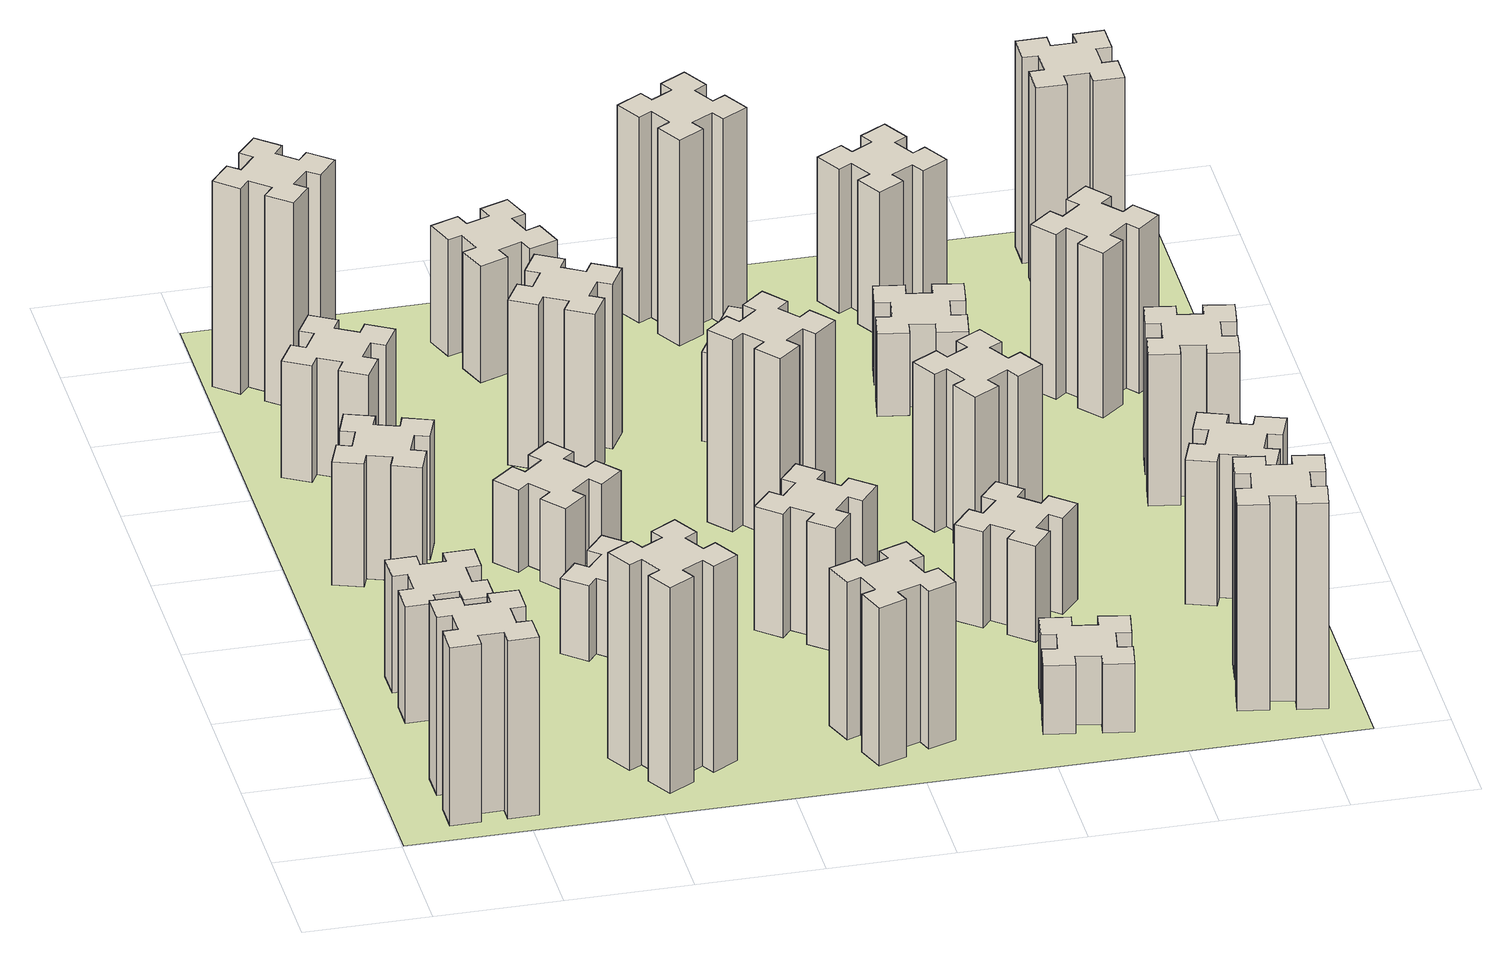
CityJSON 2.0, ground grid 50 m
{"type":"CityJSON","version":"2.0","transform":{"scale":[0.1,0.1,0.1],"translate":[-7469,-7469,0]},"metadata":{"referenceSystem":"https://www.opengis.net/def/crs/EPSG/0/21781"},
"CityObjects":{
"building1":{"type":"Building","attributes":{"class":"1000","function":"1000","usage":"1000","yearOfConstruction":2016,"roofType":"1000","measuredHeight":78,"storeysAboveGround":30,"storeysBelowGround":0},"geometry":[{"type":"Solid","lod":"1","boundaries":[[[[0,1,2,3,4,5,6,7,8,9,10,11,12,13,14,15,16,17,18,19]],[[17,16,20,21]],[[16,15,22,20]],[[15,14,23,22]],[[14,13,24,23]],[[13,12,25,24]],[[12,11,26,25]],[[11,10,27,26]],[[10,9,28,27]],[[9,8,29,28]],[[8,7,30,29]],[[7,6,31,30]],[[6,5,32,31]],[[5,4,33,32]],[[4,3,34,33]],[[3,2,35,34]],[[2,1,36,35]],[[1,0,37,36]],[[0,19,38,37]],[[19,18,39,38]],[[18,17,21,39]],[[24,25,26,27,28,29,30,31,32,33,34,35,36,37,38,39,21,20,22,23]]]]}]},
"building2":{"type":"Building","attributes":{"class":"1000","function":"1000","usage":"1000","yearOfConstruction":2016,"roofType":"1000","measuredHeight":51,"storeysAboveGround":30,"storeysBelowGround":0},"geometry":[{"type":"Solid","lod":"1","boundaries":[[[[40,41,42,43,44,45,46,47,48,49,50,51,52,53,54,55,56,57,58,59]],[[57,56,60,61]],[[56,55,62,60]],[[55,54,63,62]],[[54,53,64,63]],[[53,52,65,64]],[[52,51,66,65]],[[51,50,67,66]],[[50,49,68,67]],[[49,48,69,68]],[[48,47,70,69]],[[47,46,71,70]],[[46,45,72,71]],[[45,44,73,72]],[[44,43,74,73]],[[43,42,75,74]],[[42,41,76,75]],[[41,40,77,76]],[[40,59,78,77]],[[59,58,79,78]],[[58,57,61,79]],[[64,65,66,67,68,69,70,71,72,73,74,75,76,77,78,79,61,60,62,63]]]]}]},
"building3":{"type":"Building","attributes":{"class":"1000","function":"1000","usage":"1000","yearOfConstruction":2016,"roofType":"1000","measuredHeight":54,"storeysAboveGround":30,"storeysBelowGround":0},"geometry":[{"type":"Solid","lod":"1","boundaries":[[[[80,81,82,83,84,85,86,87,88,89,90,91,92,93,94,95,96,97,98,99]],[[97,96,100,101]],[[96,95,102,100]],[[95,94,103,102]],[[94,93,104,103]],[[93,92,105,104]],[[92,91,106,105]],[[91,90,107,106]],[[90,89,108,107]],[[89,88,109,108]],[[88,87,110,109]],[[87,86,111,110]],[[86,85,112,111]],[[85,84,113,112]],[[84,83,114,113]],[[83,82,115,114]],[[82,81,116,115]],[[81,80,117,116]],[[80,99,118,117]],[[99,98,119,118]],[[98,97,101,119]],[[104,105,106,107,108,109,110,111,112,113,114,115,116,117,118,119,101,100,102,103]]]]}]},
"building4":{"type":"Building","attributes":{"class":"1000","function":"1000","usage":"1000","yearOfConstruction":2016,"roofType":"1000","measuredHeight":51,"storeysAboveGround":30,"storeysBelowGround":0},"geometry":[{"type":"Solid","lod":"1","boundaries":[[[[120,121,122,123,124,125,126,127,128,129,130,131,132,133,134,135,136,137,138,139]],[[137,136,140,141]],[[136,135,142,140]],[[135,134,143,142]],[[134,133,144,143]],[[133,132,145,144]],[[132,131,146,145]],[[131,130,147,146]],[[130,129,148,147]],[[129,128,149,148]],[[128,127,150,149]],[[127,126,151,150]],[[126,125,152,151]],[[125,124,153,152]],[[124,123,154,153]],[[123,122,155,154]],[[122,121,156,155]],[[121,120,157,156]],[[120,139,158,157]],[[139,138,159,158]],[[138,137,141,159]],[[144,145,146,147,148,149,150,151,152,153,154,155,156,157,158,159,141,140,142,143]]]]}]},
"building5":{"type":"Building","attributes":{"class":"1000","function":"1000","usage":"1000","yearOfConstruction":2016,"roofType":"1000","measuredHeight":90,"storeysAboveGround":30,"storeysBelowGround":0},"geometry":[{"type":"Solid","lod":"1","boundaries":[[[[160,161,162,163,164,165,166,167,168,169,170,171,172,173,174,175,176,177,178,179]],[[177,176,180,181]],[[176,175,182,180]],[[175,174,183,182]],[[174,173,184,183]],[[173,172,185,184]],[[172,171,186,185]],[[171,170,187,186]],[[170,169,188,187]],[[169,168,189,188]],[[168,167,190,189]],[[167,166,191,190]],[[166,165,192,191]],[[165,164,193,192]],[[164,163,194,193]],[[163,162,195,194]],[[162,161,196,195]],[[161,160,197,196]],[[160,179,198,197]],[[179,178,199,198]],[[178,177,181,199]],[[184,185,186,187,188,189,190,191,192,193,194,195,196,197,198,199,181,180,182,183]]]]}]},
"building6":{"type":"Building","attributes":{"class":"1000","function":"1000","usage":"1000","yearOfConstruction":2016,"roofType":"1000","measuredHeight":90,"storeysAboveGround":30,"storeysBelowGround":0},"geometry":[{"type":"Solid","lod":"1","boundaries":[[[[200,201,202,203,204,205,206,207,208,209,210,211,212,213,214,215,216,217,218,219]],[[217,216,220,221]],[[216,215,222,220]],[[215,214,223,222]],[[214,213,224,223]],[[213,212,225,224]],[[212,211,226,225]],[[211,210,227,226]],[[210,209,228,227]],[[209,208,229,228]],[[208,207,230,229]],[[207,206,231,230]],[[206,205,232,231]],[[205,204,233,232]],[[204,203,234,233]],[[203,202,235,234]],[[202,201,236,235]],[[201,200,237,236]],[[200,219,238,237]],[[219,218,239,238]],[[218,217,221,239]],[[224,225,226,227,228,229,230,231,232,233,234,235,236,237,238,239,221,220,222,223]]]]}]},
"building7":{"type":"Building","attributes":{"class":"1000","function":"1000","usage":"1000","yearOfConstruction":2016,"roofType":"1000","measuredHeight":33,"storeysAboveGround":30,"storeysBelowGround":0},"geometry":[{"type":"Solid","lod":"1","boundaries":[[[[240,241,242,243,244,245,246,247,248,249,250,251,252,253,254,255,256,257,258,259]],[[257,256,260,261]],[[256,255,262,260]],[[255,254,263,262]],[[254,253,264,263]],[[253,252,265,264]],[[252,251,266,265]],[[251,250,267,266]],[[250,249,268,267]],[[249,248,269,268]],[[248,247,270,269]],[[247,246,271,270]],[[246,245,272,271]],[[245,244,273,272]],[[244,243,274,273]],[[243,242,275,274]],[[242,241,276,275]],[[241,240,277,276]],[[240,259,278,277]],[[259,258,279,278]],[[258,257,261,279]],[[264,265,266,267,268,269,270,271,272,273,274,275,276,277,278,279,261,260,262,263]]]]}]},
"building8":{"type":"Building","attributes":{"class":"1000","function":"1000","usage":"1000","yearOfConstruction":2016,"roofType":"1000","measuredHeight":36,"storeysAboveGround":30,"storeysBelowGround":0},"geometry":[{"type":"Solid","lod":"1","boundaries":[[[[280,281,282,283,284,285,286,287,288,289,290,291,292,293,294,295,296,297,298,299]],[[297,296,300,301]],[[296,295,302,300]],[[295,294,303,302]],[[294,293,304,303]],[[293,292,305,304]],[[292,291,306,305]],[[291,290,307,306]],[[290,289,308,307]],[[289,288,309,308]],[[288,287,310,309]],[[287,286,311,310]],[[286,285,312,311]],[[285,284,313,312]],[[284,283,314,313]],[[283,282,315,314]],[[282,281,316,315]],[[281,280,317,316]],[[280,299,318,317]],[[299,298,319,318]],[[298,297,301,319]],[[304,305,306,307,308,309,310,311,312,313,314,315,316,317,318,319,301,300,302,303]]]]}]},
"building9":{"type":"Building","attributes":{"class":"1000","function":"1000","usage":"1000","yearOfConstruction":2016,"roofType":"1000","measuredHeight":72,"storeysAboveGround":30,"storeysBelowGround":0},"geometry":[{"type":"Solid","lod":"1","boundaries":[[[[320,321,322,323,324,325,326,327,328,329,330,331,332,333,334,335,336,337,338,339]],[[337,336,340,341]],[[336,335,342,340]],[[335,334,343,342]],[[334,333,344,343]],[[333,332,345,344]],[[332,331,346,345]],[[331,330,347,346]],[[330,329,348,347]],[[329,328,349,348]],[[328,327,350,349]],[[327,326,351,350]],[[326,325,352,351]],[[325,324,353,352]],[[324,323,354,353]],[[323,322,355,354]],[[322,321,356,355]],[[321,320,357,356]],[[320,339,358,357]],[[339,338,359,358]],[[338,337,341,359]],[[344,345,346,347,348,349,350,351,352,353,354,355,356,357,358,359,341,340,342,343]]]]}]},
"building10":{"type":"Building","attributes":{"class":"1000","function":"1000","usage":"1000","yearOfConstruction":2016,"roofType":"1000","measuredHeight":69,"storeysAboveGround":30,"storeysBelowGround":0},"geometry":[{"type":"Solid","lod":"1","boundaries":[[[[360,361,362,363,364,365,366,367,368,369,370,371,372,373,374,375,376,377,378,379]],[[377,376,380,381]],[[376,375,382,380]],[[375,374,383,382]],[[374,373,384,383]],[[373,372,385,384]],[[372,371,386,385]],[[371,370,387,386]],[[370,369,388,387]],[[369,368,389,388]],[[368,367,390,389]],[[367,366,391,390]],[[366,365,392,391]],[[365,364,393,392]],[[364,363,394,393]],[[363,362,395,394]],[[362,361,396,395]],[[361,360,397,396]],[[360,379,398,397]],[[379,378,399,398]],[[378,377,381,399]],[[384,385,386,387,388,389,390,391,392,393,394,395,396,397,398,399,381,380,382,383]]]]}]},
"building11":{"type":"Building","attributes":{"class":"1000","function":"1000","usage":"1000","yearOfConstruction":2016,"roofType":"1000","measuredHeight":51,"storeysAboveGround":30,"storeysBelowGround":0},"geometry":[{"type":"Solid","lod":"1","boundaries":[[[[400,401,402,403,404,405,406,407,408,409,410,411,412,413,414,415,416,417,418,419]],[[417,416,420,421]],[[416,415,422,420]],[[415,414,423,422]],[[414,413,424,423]],[[413,412,425,424]],[[412,411,426,425]],[[411,410,427,426]],[[410,409,428,427]],[[409,408,429,428]],[[408,407,430,429]],[[407,406,431,430]],[[406,405,432,431]],[[405,404,433,432]],[[404,403,434,433]],[[403,402,435,434]],[[402,401,436,435]],[[401,400,437,436]],[[400,419,438,437]],[[419,418,439,438]],[[418,417,421,439]],[[424,425,426,427,428,429,430,431,432,433,434,435,436,437,438,439,421,420,422,423]]]]}]},
"building12":{"type":"Building","attributes":{"class":"1000","function":"1000","usage":"1000","yearOfConstruction":2016,"roofType":"1000","measuredHeight":54,"storeysAboveGround":30,"storeysBelowGround":0},"geometry":[{"type":"Solid","lod":"1","boundaries":[[[[440,441,442,443,444,445,446,447,448,449,450,451,452,453,454,455,456,457,458,459]],[[457,456,460,461]],[[456,455,462,460]],[[455,454,463,462]],[[454,453,464,463]],[[453,452,465,464]],[[452,451,466,465]],[[451,450,467,466]],[[450,449,468,467]],[[449,448,469,468]],[[448,447,470,469]],[[447,446,471,470]],[[446,445,472,471]],[[445,444,473,472]],[[444,443,474,473]],[[443,442,475,474]],[[442,441,476,475]],[[441,440,477,476]],[[440,459,478,477]],[[459,458,479,478]],[[458,457,461,479]],[[464,465,466,467,468,469,470,471,472,473,474,475,476,477,478,479,461,460,462,463]]]]}]},
"building13":{"type":"Building","attributes":{"class":"1000","function":"1000","usage":"1000","yearOfConstruction":2016,"roofType":"1000","measuredHeight":84,"storeysAboveGround":30,"storeysBelowGround":0},"geometry":[{"type":"Solid","lod":"1","boundaries":[[[[480,481,482,483,484,485,486,487,488,489,490,491,492,493,494,495,496,497,498,499]],[[497,496,500,501]],[[496,495,502,500]],[[495,494,503,502]],[[494,493,504,503]],[[493,492,505,504]],[[492,491,506,505]],[[491,490,507,506]],[[490,489,508,507]],[[489,488,509,508]],[[488,487,510,509]],[[487,486,511,510]],[[486,485,512,511]],[[485,484,513,512]],[[484,483,514,513]],[[483,482,515,514]],[[482,481,516,515]],[[481,480,517,516]],[[480,499,518,517]],[[499,498,519,518]],[[498,497,501,519]],[[504,505,506,507,508,509,510,511,512,513,514,515,516,517,518,519,501,500,502,503]]]]}]},
"building14":{"type":"Building","attributes":{"class":"1000","function":"1000","usage":"1000","yearOfConstruction":2016,"roofType":"1000","measuredHeight":39,"storeysAboveGround":30,"storeysBelowGround":0},"geometry":[{"type":"Solid","lod":"1","boundaries":[[[[520,521,522,523,524,525,526,527,528,529,530,531,532,533,534,535,536,537,538,539]],[[537,536,540,541]],[[536,535,542,540]],[[535,534,543,542]],[[534,533,544,543]],[[533,532,545,544]],[[532,531,546,545]],[[531,530,547,546]],[[530,529,548,547]],[[529,528,549,548]],[[528,527,550,549]],[[527,526,551,550]],[[526,525,552,551]],[[525,524,553,552]],[[524,523,554,553]],[[523,522,555,554]],[[522,521,556,555]],[[521,520,557,556]],[[520,539,558,557]],[[539,538,559,558]],[[538,537,541,559]],[[544,545,546,547,548,549,550,551,552,553,554,555,556,557,558,559,541,540,542,543]]]]}]},
"building15":{"type":"Building","attributes":{"class":"1000","function":"1000","usage":"1000","yearOfConstruction":2016,"roofType":"1000","measuredHeight":30,"storeysAboveGround":30,"storeysBelowGround":0},"geometry":[{"type":"Solid","lod":"1","boundaries":[[[[560,561,562,563,564,565,566,567,568,569,570,571,572,573,574,575,576,577,578,579]],[[577,576,580,581]],[[576,575,582,580]],[[575,574,583,582]],[[574,573,584,583]],[[573,572,585,584]],[[572,571,586,585]],[[571,570,587,586]],[[570,569,588,587]],[[569,568,589,588]],[[568,567,590,589]],[[567,566,591,590]],[[566,565,592,591]],[[565,564,593,592]],[[564,563,594,593]],[[563,562,595,594]],[[562,561,596,595]],[[561,560,597,596]],[[560,579,598,597]],[[579,578,599,598]],[[578,577,581,599]],[[584,585,586,587,588,589,590,591,592,593,594,595,596,597,598,599,581,580,582,583]]]]}]},
"building16":{"type":"Building","attributes":{"class":"1000","function":"1000","usage":"1000","yearOfConstruction":2016,"roofType":"1000","measuredHeight":90,"storeysAboveGround":30,"storeysBelowGround":0},"geometry":[{"type":"Solid","lod":"1","boundaries":[[[[600,601,602,603,604,605,606,607,608,609,610,611,612,613,614,615,616,617,618,619]],[[617,616,620,621]],[[616,615,622,620]],[[615,614,623,622]],[[614,613,624,623]],[[613,612,625,624]],[[612,611,626,625]],[[611,610,627,626]],[[610,609,628,627]],[[609,608,629,628]],[[608,607,630,629]],[[607,606,631,630]],[[606,605,632,631]],[[605,604,633,632]],[[604,603,634,633]],[[603,602,635,634]],[[602,601,636,635]],[[601,600,637,636]],[[600,619,638,637]],[[619,618,639,638]],[[618,617,621,639]],[[624,625,626,627,628,629,630,631,632,633,634,635,636,637,638,639,621,620,622,623]]]]}]},
"building17":{"type":"Building","attributes":{"class":"1000","function":"1000","usage":"1000","yearOfConstruction":2016,"roofType":"1000","measuredHeight":42,"storeysAboveGround":30,"storeysBelowGround":0},"geometry":[{"type":"Solid","lod":"1","boundaries":[[[[640,641,642,643,644,645,646,647,648,649,650,651,652,653,654,655,656,657,658,659]],[[657,656,660,661]],[[656,655,662,660]],[[655,654,663,662]],[[654,653,664,663]],[[653,652,665,664]],[[652,651,666,665]],[[651,650,667,666]],[[650,649,668,667]],[[649,648,669,668]],[[648,647,670,669]],[[647,646,671,670]],[[646,645,672,671]],[[645,644,673,672]],[[644,643,674,673]],[[643,642,675,674]],[[642,641,676,675]],[[641,640,677,676]],[[640,659,678,677]],[[659,658,679,678]],[[658,657,661,679]],[[664,665,666,667,668,669,670,671,672,673,674,675,676,677,678,679,661,660,662,663]]]]}]},
"building18":{"type":"Building","attributes":{"class":"1000","function":"1000","usage":"1000","yearOfConstruction":2016,"roofType":"1000","measuredHeight":69,"storeysAboveGround":30,"storeysBelowGround":0},"geometry":[{"type":"Solid","lod":"1","boundaries":[[[[680,681,682,683,684,685,686,687,688,689,690,691,692,693,694,695,696,697,698,699]],[[697,696,700,701]],[[696,695,702,700]],[[695,694,703,702]],[[694,693,704,703]],[[693,692,705,704]],[[692,691,706,705]],[[691,690,707,706]],[[690,689,708,707]],[[689,688,709,708]],[[688,687,710,709]],[[687,686,711,710]],[[686,685,712,711]],[[685,684,713,712]],[[684,683,714,713]],[[683,682,715,714]],[[682,681,716,715]],[[681,680,717,716]],[[680,699,718,717]],[[699,698,719,718]],[[698,697,701,719]],[[704,705,706,707,708,709,710,711,712,713,714,715,716,717,718,719,701,700,702,703]]]]}]},
"building19":{"type":"Building","attributes":{"class":"1000","function":"1000","usage":"1000","yearOfConstruction":2016,"roofType":"1000","measuredHeight":36,"storeysAboveGround":30,"storeysBelowGround":0},"geometry":[{"type":"Solid","lod":"1","boundaries":[[[[720,721,722,723,724,725,726,727,728,729,730,731,732,733,734,735,736,737,738,739]],[[737,736,740,741]],[[736,735,742,740]],[[735,734,743,742]],[[734,733,744,743]],[[733,732,745,744]],[[732,731,746,745]],[[731,730,747,746]],[[730,729,748,747]],[[729,728,749,748]],[[728,727,750,749]],[[727,726,751,750]],[[726,725,752,751]],[[725,724,753,752]],[[724,723,754,753]],[[723,722,755,754]],[[722,721,756,755]],[[721,720,757,756]],[[720,739,758,757]],[[739,738,759,758]],[[738,737,741,759]],[[744,745,746,747,748,749,750,751,752,753,754,755,756,757,758,759,741,740,742,743]]]]}]},
"building20":{"type":"Building","attributes":{"class":"1000","function":"1000","usage":"1000","yearOfConstruction":2016,"roofType":"1000","measuredHeight":90,"storeysAboveGround":30,"storeysBelowGround":0},"geometry":[{"type":"Solid","lod":"1","boundaries":[[[[760,761,762,763,764,765,766,767,768,769,770,771,772,773,774,775,776,777,778,779]],[[777,776,780,781]],[[776,775,782,780]],[[775,774,783,782]],[[774,773,784,783]],[[773,772,785,784]],[[772,771,786,785]],[[771,770,787,786]],[[770,769,788,787]],[[769,768,789,788]],[[768,767,790,789]],[[767,766,791,790]],[[766,765,792,791]],[[765,764,793,792]],[[764,763,794,793]],[[763,762,795,794]],[[762,761,796,795]],[[761,760,797,796]],[[760,779,798,797]],[[779,778,799,798]],[[778,777,781,799]],[[784,785,786,787,788,789,790,791,792,793,794,795,796,797,798,799,781,780,782,783]]]]}]},
"building21":{"type":"Building","attributes":{"class":"1000","function":"1000","usage":"1000","yearOfConstruction":2016,"roofType":"1000","measuredHeight":63,"storeysAboveGround":30,"storeysBelowGround":0},"geometry":[{"type":"Solid","lod":"1","boundaries":[[[[800,801,802,803,804,805,806,807,808,809,810,811,812,813,814,815,816,817,818,819]],[[817,816,820,821]],[[816,815,822,820]],[[815,814,823,822]],[[814,813,824,823]],[[813,812,825,824]],[[812,811,826,825]],[[811,810,827,826]],[[810,809,828,827]],[[809,808,829,828]],[[808,807,830,829]],[[807,806,831,830]],[[806,805,832,831]],[[805,804,833,832]],[[804,803,834,833]],[[803,802,835,834]],[[802,801,836,835]],[[801,800,837,836]],[[800,819,838,837]],[[819,818,839,838]],[[818,817,821,839]],[[824,825,826,827,828,829,830,831,832,833,834,835,836,837,838,839,821,820,822,823]]]]}]},
"building22":{"type":"Building","attributes":{"class":"1000","function":"1000","usage":"1000","yearOfConstruction":2016,"roofType":"1000","measuredHeight":63,"storeysAboveGround":30,"storeysBelowGround":0},"geometry":[{"type":"Solid","lod":"1","boundaries":[[[[840,841,842,843,844,845,846,847,848,849,850,851,852,853,854,855,856,857,858,859]],[[857,856,860,861]],[[856,855,862,860]],[[855,854,863,862]],[[854,853,864,863]],[[853,852,865,864]],[[852,851,866,865]],[[851,850,867,866]],[[850,849,868,867]],[[849,848,869,868]],[[848,847,870,869]],[[847,846,871,870]],[[846,845,872,871]],[[845,844,873,872]],[[844,843,874,873]],[[843,842,875,874]],[[842,841,876,875]],[[841,840,877,876]],[[840,859,878,877]],[[859,858,879,878]],[[858,857,861,879]],[[864,865,866,867,868,869,870,871,872,873,874,875,876,877,878,879,861,860,862,863]]]]}]},
"building23":{"type":"Building","attributes":{"class":"1000","function":"1000","usage":"1000","yearOfConstruction":2016,"roofType":"1000","measuredHeight":66,"storeysAboveGround":30,"storeysBelowGround":0},"geometry":[{"type":"Solid","lod":"1","boundaries":[[[[880,881,882,883,884,885,886,887,888,889,890,891,892,893,894,895,896,897,898,899]],[[897,896,900,901]],[[896,895,902,900]],[[895,894,903,902]],[[894,893,904,903]],[[893,892,905,904]],[[892,891,906,905]],[[891,890,907,906]],[[890,889,908,907]],[[889,888,909,908]],[[888,887,910,909]],[[887,886,911,910]],[[886,885,912,911]],[[885,884,913,912]],[[884,883,914,913]],[[883,882,915,914]],[[882,881,916,915]],[[881,880,917,916]],[[880,899,918,917]],[[899,898,919,918]],[[898,897,901,919]],[[904,905,906,907,908,909,910,911,912,913,914,915,916,917,918,919,901,900,902,903]]]]}]},
"building24":{"type":"Building","attributes":{"class":"1000","function":"1000","usage":"1000","yearOfConstruction":2016,"roofType":"1000","measuredHeight":72,"storeysAboveGround":30,"storeysBelowGround":0},"geometry":[{"type":"Solid","lod":"1","boundaries":[[[[920,921,922,923,924,925,926,927,928,929,930,931,932,933,934,935,936,937,938,939]],[[937,936,940,941]],[[936,935,942,940]],[[935,934,943,942]],[[934,933,944,943]],[[933,932,945,944]],[[932,931,946,945]],[[931,930,947,946]],[[930,929,948,947]],[[929,928,949,948]],[[928,927,950,949]],[[927,926,951,950]],[[926,925,952,951]],[[925,924,953,952]],[[924,923,954,953]],[[923,922,955,954]],[[922,921,956,955]],[[921,920,957,956]],[[920,939,958,957]],[[939,938,959,958]],[[938,937,941,959]],[[944,945,946,947,948,949,950,951,952,953,954,955,956,957,958,959,941,940,942,943]]]]}]},
"building25":{"type":"Building","attributes":{"class":"1000","function":"1000","usage":"1000","yearOfConstruction":2016,"roofType":"1000","measuredHeight":90,"storeysAboveGround":30,"storeysBelowGround":0},"geometry":[{"type":"Solid","lod":"1","boundaries":[[[[960,961,962,963,964,965,966,967,968,969,970,971,972,973,974,975,976,977,978,979]],[[977,976,980,981]],[[976,975,982,980]],[[975,974,983,982]],[[974,973,984,983]],[[973,972,985,984]],[[972,971,986,985]],[[971,970,987,986]],[[970,969,988,987]],[[969,968,989,988]],[[968,967,990,989]],[[967,966,991,990]],[[966,965,992,991]],[[965,964,993,992]],[[964,963,994,993]],[[963,962,995,994]],[[962,961,996,995]],[[961,960,997,996]],[[960,979,998,997]],[[979,978,999,998]],[[978,977,981,999]],[[984,985,986,987,988,989,990,991,992,993,994,995,996,997,998,999,981,980,982,983]]]]}]},
"landuse1":{"type":"LandUse","attributes":{"name":"plot1","function":"1010"},"geometry":[{"type":"MultiSurface","lod":"1","boundaries":[[[1000,1001,1002,1003]]]}]}
},
"vertices":[
[265,325,0],[265,225,0],[205,225,0],[205,105,0],[325,105,0],[325,165,0],[425,165,0],[425,105,0],[545,105,0],[545,225,0],[485,225,0],[485,325,0],[545,325,0],[545,445,0],[425,445,0],[425,385,0],[325,385,0],[325,445,0],[205,445,0],[205,325,0],[325,385,780],[325,445,780],[425,385,780],[425,445,780],[545,445,780],[545,325,780],[485,325,780],[485,225,780],[545,225,780],[545,105,780],[425,105,780],[425,165,780],[325,165,780],[325,105,780],[205,105,780],[205,225,780],[265,225,780],[265,325,780],[205,325,780],[205,445,780],
[265,1065,0],[265,965,0],[205,965,0],[205,845,0],[325,845,0],[325,905,0],[425,905,0],[425,845,0],[545,845,0],[545,965,0],[485,965,0],[485,1065,0],[545,1065,0],[545,1185,0],[425,1185,0],[425,1125,0],[325,1125,0],[325,1185,0],[205,1185,0],[205,1065,0],[325,1125,510],[325,1185,510],[425,1125,510],[425,1185,510],[545,1185,510],[545,1065,510],[485,1065,510],[485,965,510],[545,965,510],[545,845,510],[425,845,510],[425,905,510],[325,905,510],[325,845,510],[205,845,510],[205,965,510],[265,965,510],[265,1065,510],[205,1065,510],[205,1185,510],
[291,1869,0],[385,1835,0],[364,1779,0],[477,1737,0],[518,1850,0],[462,1871,0],[496,1965,0],[552,1944,0],[593,2057,0],[480,2098,0],[460,2042,0],[366,2076,0],[387,2132,0],[274,2173,0],[233,2060,0],[289,2040,0],[255,1946,0],[199,1967,0],[157,1854,0],[270,1813,0],[255,1946,540],[199,1967,540],[289,2040,540],[233,2060,540],[274,2173,540],[387,2132,540],[366,2076,540],[460,2042,540],[480,2098,540],[593,2057,540],[552,1944,540],[496,1965,540],[462,1871,540],[518,1850,540],[477,1737,540],[364,1779,540],[385,1835,540],[291,1869,540],[270,1813,540],[157,1854,540],
[446,2597,0],[496,2684,0],[548,2654,0],[608,2758,0],[504,2818,0],[474,2766,0],[387,2816,0],[417,2868,0],[313,2928,0],[253,2824,0],[305,2794,0],[255,2707,0],[203,2737,0],[143,2633,0],[247,2573,0],[277,2625,0],[364,2575,0],[334,2523,0],[438,2463,0],[498,2567,0],[364,2575,510],[334,2523,510],[277,2625,510],[247,2573,510],[143,2633,510],[203,2737,510],[255,2707,510],[305,2794,510],[253,2824,510],[313,2928,510],[417,2868,510],[387,2816,510],[474,2766,510],[504,2818,510],[608,2758,510],[548,2654,510],[496,2684,510],[446,2597,510],[498,2567,510],[438,2463,510],
[1127,255,0],[1214,305,0],[1244,253,0],[1348,313,0],[1288,417,0],[1236,387,0],[1186,474,0],[1238,504,0],[1178,608,0],[1074,548,0],[1104,496,0],[1017,446,0],[987,498,0],[883,438,0],[943,334,0],[995,364,0],[1045,277,0],[993,247,0],[1053,143,0],[1157,203,0],[1045,277,900],[993,247,900],[995,364,900],[943,334,900],[883,438,900],[987,498,900],[1017,446,900],[1104,496,900],[1074,548,900],[1178,608,900],[1238,504,900],[1186,474,900],[1236,387,900],[1288,417,900],[1348,313,900],[1244,253,900],[1214,305,900],[1127,255,900],[1157,203,900],[1053,143,900],
[384,3387,0],[308,3452,0],[346,3498,0],[254,3575,0],[177,3483,0],[223,3444,0],[159,3368,0],[113,3406,0],[36,3314,0],[128,3237,0],[166,3283,0],[243,3219,0],[204,3173,0],[296,3096,0],[373,3188,0],[327,3226,0],[392,3303,0],[438,3264,0],[515,3356,0],[423,3433,0],[392,3303,900],[438,3264,900],[327,3226,900],[373,3188,900],[296,3096,900],[204,3173,900],[243,3219,900],[166,3283,900],[128,3237,900],[36,3314,900],[113,3406,900],[159,3368,900],[223,3444,900],[177,3483,900],[254,3575,900],[346,3498,900],[308,3452,900],[384,3387,900],[423,3433,900],[515,3356,900],
[1224,1267,0],[1148,1332,0],[1186,1378,0],[1094,1455,0],[1017,1363,0],[1063,1324,0],[999,1248,0],[953,1286,0],[876,1194,0],[968,1117,0],[1006,1163,0],[1083,1099,0],[1044,1053,0],[1136,976,0],[1213,1068,0],[1167,1106,0],[1232,1183,0],[1278,1144,0],[1355,1236,0],[1263,1313,0],[1232,1183,330],[1278,1144,330],[1167,1106,330],[1213,1068,330],[1136,976,330],[1044,1053,330],[1083,1099,330],[1006,1163,330],[968,1117,330],[876,1194,330],[953,1286,330],[999,1248,330],[1063,1324,330],[1017,1363,330],[1094,1455,330],[1186,1378,330],[1148,1332,330],[1224,1267,330],[1263,1313,330],[1355,1236,330],
[983,1972,0],[906,1907,0],[868,1953,0],[776,1876,0],[853,1784,0],[899,1823,0],[963,1746,0],[917,1708,0],[994,1616,0],[1086,1693,0],[1048,1739,0],[1124,1803,0],[1163,1757,0],[1255,1834,0],[1178,1926,0],[1132,1888,0],[1067,1964,0],[1113,2003,0],[1036,2095,0],[944,2018,0],[1067,1964,360],[1113,2003,360],[1132,1888,360],[1178,1926,360],[1255,1834,360],[1163,1757,360],[1124,1803,360],[1048,1739,360],[1086,1693,360],[994,1616,360],[917,1708,360],[963,1746,360],[899,1823,360],[853,1784,360],[776,1876,360],[868,1953,360],[906,1907,360],[983,1972,360],[944,2018,360],[1036,2095,360],
[1314,2666,0],[1227,2716,0],[1257,2768,0],[1153,2828,0],[1093,2724,0],[1145,2694,0],[1095,2607,0],[1043,2637,0],[983,2533,0],[1087,2473,0],[1117,2525,0],[1204,2475,0],[1174,2423,0],[1278,2363,0],[1338,2467,0],[1286,2497,0],[1336,2584,0],[1388,2554,0],[1448,2658,0],[1344,2718,0],[1336,2584,720],[1388,2554,720],[1286,2497,720],[1338,2467,720],[1278,2363,720],[1174,2423,720],[1204,2475,720],[1117,2525,720],[1087,2473,720],[983,2533,720],[1043,2637,720],[1095,2607,720],[1145,2694,720],[1093,2724,720],[1153,2828,720],[1257,2768,720],[1227,2716,720],[1314,2666,720],[1344,2718,720],[1448,2658,720],
[1965,496,0],[1871,462,0],[1850,518,0],[1737,477,0],[1779,364,0],[1835,385,0],[1869,291,0],[1813,270,0],[1854,157,0],[1967,199,0],[1946,255,0],[2040,289,0],[2060,233,0],[2173,274,0],[2132,387,0],[2076,366,0],[2042,460,0],[2098,480,0],[2057,593,0],[1944,552,0],[2042,460,690],[2098,480,690],[2076,366,690],[2132,387,690],[2173,274,690],[2060,233,690],[2040,289,690],[1946,255,690],[1967,199,690],[1854,157,690],[1813,270,690],[1869,291,690],[1835,385,690],[1779,364,690],[1737,477,690],[1850,518,690],[1871,462,690],[1965,496,690],[1944,552,690],[2057,593,690],
[1125,3456,0],[1031,3422,0],[1010,3478,0],[897,3437,0],[939,3324,0],[995,3345,0],[1029,3251,0],[973,3230,0],[1014,3117,0],[1127,3159,0],[1106,3215,0],[1200,3249,0],[1220,3193,0],[1333,3234,0],[1292,3347,0],[1236,3326,0],[1202,3420,0],[1258,3440,0],[1217,3553,0],[1104,3512,0],[1202,3420,510],[1258,3440,510],[1236,3326,510],[1292,3347,510],[1333,3234,510],[1220,3193,510],[1200,3249,510],[1106,3215,510],[1127,3159,510],[1014,3117,510],[973,3230,510],[1029,3251,510],[995,3345,510],[939,3324,510],[897,3437,510],[1010,3478,510],[1031,3422,510],[1125,3456,510],[1104,3512,510],[1217,3553,510],
[1746,1163,0],[1823,1099,0],[1784,1053,0],[1876,976,0],[1953,1068,0],[1907,1106,0],[1972,1183,0],[2018,1144,0],[2095,1236,0],[2003,1313,0],[1964,1267,0],[1888,1332,0],[1926,1378,0],[1834,1455,0],[1757,1363,0],[1803,1324,0],[1739,1248,0],[1693,1286,0],[1616,1194,0],[1708,1117,0],[1739,1248,540],[1693,1286,540],[1803,1324,540],[1757,1363,540],[1834,1455,540],[1926,1378,540],[1888,1332,540],[1964,1267,540],[2003,1313,540],[2095,1236,540],[2018,1144,540],[1972,1183,540],[1907,1106,540],[1953,1068,540],[1876,976,540],[1784,1053,540],[1823,1099,540],[1746,1163,540],[1708,1117,540],[1616,1194,540],
[1972,1988,0],[1907,2064,0],[1953,2103,0],[1876,2195,0],[1784,2118,0],[1823,2072,0],[1746,2007,0],[1708,2053,0],[1616,1976,0],[1693,1884,0],[1739,1923,0],[1803,1846,0],[1757,1808,0],[1834,1716,0],[1926,1793,0],[1888,1839,0],[1964,1903,0],[2003,1857,0],[2095,1934,0],[2018,2026,0],[1964,1903,840],[2003,1857,840],[1888,1839,840],[1926,1793,840],[1834,1716,840],[1757,1808,840],[1803,1846,840],[1739,1923,840],[1693,1884,840],[1616,1976,840],[1708,2053,840],[1746,2007,840],[1823,2072,840],[1784,2118,840],[1876,2195,840],[1953,2103,840],[1907,2064,840],[1972,1988,840],[2018,2026,840],[2095,1934,840],
[2026,2497,0],[2076,2584,0],[2128,2554,0],[2188,2658,0],[2084,2718,0],[2054,2666,0],[1967,2716,0],[1997,2768,0],[1893,2828,0],[1833,2724,0],[1885,2694,0],[1835,2607,0],[1783,2637,0],[1723,2533,0],[1827,2473,0],[1857,2525,0],[1944,2475,0],[1914,2423,0],[2018,2363,0],[2078,2467,0],[1944,2475,390],[1914,2423,390],[1857,2525,390],[1827,2473,390],[1723,2533,390],[1783,2637,390],[1835,2607,390],[1885,2694,390],[1833,2724,390],[1893,2828,390],[1997,2768,390],[1967,2716,390],[2054,2666,390],[2084,2718,390],[2188,2658,390],[2128,2554,390],[2076,2584,390],[2026,2497,390],[2078,2467,390],[2018,2363,390],
[2596,444,0],[2578,345,0],[2519,356,0],[2498,237,0],[2617,217,0],[2627,276,0],[2725,258,0],[2715,199,0],[2833,178,0],[2854,297,0],[2795,307,0],[2812,405,0],[2871,395,0],[2892,513,0],[2774,534,0],[2764,475,0],[2665,492,0],[2676,551,0],[2557,572,0],[2537,454,0],[2665,492,300],[2676,551,300],[2764,475,300],[2774,534,300],[2892,513,300],[2871,395,300],[2812,405,300],[2795,307,300],[2854,297,300],[2833,178,300],[2715,199,300],[2725,258,300],[2627,276,300],[2617,217,300],[2498,237,300],[2519,356,300],[2578,345,300],[2596,444,300],[2537,454,300],[2557,572,300],
[1844,3556,0],[1757,3506,0],[1727,3558,0],[1623,3498,0],[1683,3394,0],[1735,3424,0],[1785,3337,0],[1733,3307,0],[1793,3203,0],[1897,3263,0],[1867,3315,0],[1954,3365,0],[1984,3313,0],[2088,3373,0],[2028,3477,0],[1976,3447,0],[1926,3534,0],[1978,3564,0],[1918,3668,0],[1814,3608,0],[1926,3534,900],[1978,3564,900],[1976,3447,900],[2028,3477,900],[2088,3373,900],[1984,3313,900],[1954,3365,900],[1867,3315,900],[1897,3263,900],[1793,3203,900],[1733,3307,900],[1785,3337,900],[1735,3424,900],[1683,3394,900],[1623,3498,900],[1727,3558,900],[1757,3506,900],[1844,3556,900],[1814,3608,900],[1918,3668,900],
[2647,1006,0],[2712,1083,0],[2758,1044,0],[2835,1136,0],[2743,1213,0],[2704,1167,0],[2628,1232,0],[2666,1278,0],[2574,1355,0],[2497,1263,0],[2543,1224,0],[2479,1148,0],[2433,1186,0],[2356,1094,0],[2448,1017,0],[2486,1063,0],[2563,999,0],[2524,953,0],[2616,876,0],[2693,968,0],[2563,999,420],[2524,953,420],[2486,1063,420],[2448,1017,420],[2356,1094,420],[2433,1186,420],[2479,1148,420],[2543,1224,420],[2497,1263,420],[2574,1355,420],[2666,1278,420],[2628,1232,420],[2704,1167,420],[2743,1213,420],[2835,1136,420],[2758,1044,420],[2712,1083,420],[2647,1006,420],[2693,968,420],[2616,876,420],
[2475,1744,0],[2525,1657,0],[2473,1627,0],[2533,1523,0],[2637,1583,0],[2607,1635,0],[2694,1685,0],[2724,1633,0],[2828,1693,0],[2768,1797,0],[2716,1767,0],[2666,1854,0],[2718,1884,0],[2658,1988,0],[2554,1928,0],[2584,1876,0],[2497,1826,0],[2467,1878,0],[2363,1818,0],[2423,1714,0],[2497,1826,690],[2467,1878,690],[2584,1876,690],[2554,1928,690],[2658,1988,690],[2718,1884,690],[2666,1854,690],[2716,1767,690],[2768,1797,690],[2828,1693,690],[2724,1633,690],[2694,1685,690],[2607,1635,690],[2637,1583,690],[2533,1523,690],[2473,1627,690],[2525,1657,690],[2475,1744,690],[2423,1714,690],[2363,1818,690],
[2664,2795,0],[2565,2812,0],[2576,2871,0],[2457,2892,0],[2437,2774,0],[2496,2764,0],[2478,2665,0],[2419,2676,0],[2398,2557,0],[2517,2537,0],[2527,2596,0],[2625,2578,0],[2615,2519,0],[2733,2498,0],[2754,2617,0],[2695,2627,0],[2712,2725,0],[2771,2715,0],[2792,2833,0],[2674,2854,0],[2712,2725,360],[2771,2715,360],[2695,2627,360],[2754,2617,360],[2733,2498,360],[2615,2519,360],[2625,2578,360],[2527,2596,360],[2517,2537,360],[2398,2557,360],[2419,2676,360],[2478,2665,360],[2496,2764,360],[2437,2774,360],[2457,2892,360],[2576,2871,360],[2565,2812,360],[2664,2795,360],[2674,2854,360],[2792,2833,360],
[3504,475,0],[3405,492,0],[3416,551,0],[3297,572,0],[3277,454,0],[3336,444,0],[3318,345,0],[3259,356,0],[3238,237,0],[3357,217,0],[3367,276,0],[3465,258,0],[3455,199,0],[3573,178,0],[3594,297,0],[3535,307,0],[3552,405,0],[3611,395,0],[3632,513,0],[3514,534,0],[3552,405,900],[3611,395,900],[3535,307,900],[3594,297,900],[3573,178,900],[3455,199,900],[3465,258,900],[3367,276,900],[3357,217,900],[3238,237,900],[3259,356,900],[3318,345,900],[3336,444,900],[3277,454,900],[3297,572,900],[3416,551,900],[3405,492,900],[3504,475,900],[3514,534,900],[3632,513,900],
[2716,3347,0],[2666,3434,0],[2718,3464,0],[2658,3568,0],[2554,3508,0],[2584,3456,0],[2497,3406,0],[2467,3458,0],[2363,3398,0],[2423,3294,0],[2475,3324,0],[2525,3237,0],[2473,3207,0],[2533,3103,0],[2637,3163,0],[2607,3215,0],[2694,3265,0],[2724,3213,0],[2828,3273,0],[2768,3377,0],[2694,3265,630],[2724,3213,630],[2607,3215,630],[2637,3163,630],[2533,3103,630],[2473,3207,630],[2525,3237,630],[2475,3324,630],[2423,3294,630],[2363,3398,630],[2467,3458,630],[2497,3406,630],[2584,3456,630],[2554,3508,630],[2658,3568,630],[2718,3464,630],[2666,3434,630],[2716,3347,630],[2768,3377,630],[2828,3273,630],
[3351,1029,0],[3445,995,0],[3424,939,0],[3537,897,0],[3578,1010,0],[3522,1031,0],[3556,1125,0],[3612,1104,0],[3653,1217,0],[3540,1258,0],[3520,1202,0],[3426,1236,0],[3447,1292,0],[3334,1333,0],[3293,1220,0],[3349,1200,0],[3315,1106,0],[3259,1127,0],[3217,1014,0],[3330,973,0],[3315,1106,630],[3259,1127,630],[3349,1200,630],[3293,1220,630],[3334,1333,630],[3447,1292,630],[3426,1236,630],[3520,1202,630],[3540,1258,630],[3653,1217,630],[3612,1104,630],[3556,1125,630],[3522,1031,630],[3578,1010,630],[3537,897,630],[3424,939,630],[3445,995,630],[3351,1029,630],[3330,973,630],[3217,1014,630],
[3367,1756,0],[3465,1738,0],[3455,1679,0],[3573,1658,0],[3594,1777,0],[3535,1787,0],[3552,1885,0],[3611,1875,0],[3632,1993,0],[3514,2014,0],[3504,1955,0],[3405,1972,0],[3416,2031,0],[3297,2052,0],[3277,1934,0],[3336,1924,0],[3318,1825,0],[3259,1836,0],[3238,1717,0],[3357,1697,0],[3318,1825,660],[3259,1836,660],[3336,1924,660],[3277,1934,660],[3297,2052,660],[3416,2031,660],[3405,1972,660],[3504,1955,660],[3514,2014,660],[3632,1993,660],[3611,1875,660],[3552,1885,660],[3535,1787,660],[3594,1777,660],[3573,1658,660],[3455,1679,660],[3465,1738,660],[3367,1756,660],[3357,1697,660],[3238,1717,660],
[3119,2563,0],[3183,2486,0],[3137,2448,0],[3214,2356,0],[3306,2433,0],[3268,2479,0],[3344,2543,0],[3383,2497,0],[3475,2574,0],[3398,2666,0],[3352,2628,0],[3287,2704,0],[3333,2743,0],[3256,2835,0],[3164,2758,0],[3203,2712,0],[3126,2647,0],[3088,2693,0],[2996,2616,0],[3073,2524,0],[3126,2647,720],[3088,2693,720],[3203,2712,720],[3164,2758,720],[3256,2835,720],[3333,2743,720],[3287,2704,720],[3352,2628,720],[3398,2666,720],[3475,2574,720],[3383,2497,720],[3344,2543,720],[3268,2479,720],[3306,2433,720],[3214,2356,720],[3137,2448,720],[3183,2486,720],[3119,2563,720],[3073,2524,720],[2996,2616,720],
[3285,3325,0],[3385,3325,0],[3385,3265,0],[3505,3265,0],[3505,3385,0],[3445,3385,0],[3445,3485,0],[3505,3485,0],[3505,3605,0],[3385,3605,0],[3385,3545,0],[3285,3545,0],[3285,3605,0],[3165,3605,0],[3165,3485,0],[3225,3485,0],[3225,3385,0],[3165,3385,0],[3165,3265,0],[3285,3265,0],[3225,3385,900],[3165,3385,900],[3225,3485,900],[3165,3485,900],[3165,3605,900],[3285,3605,900],[3285,3545,900],[3385,3545,900],[3385,3605,900],[3505,3605,900],[3505,3485,900],[3445,3485,900],[3445,3385,900],[3505,3385,900],[3505,3265,900],[3385,3265,900],[3385,3325,900],[3285,3325,900],[3285,3265,900],[3165,3265,900],
[5,3705,0],[3705,3705,0],[3705,5,0],[5,5,0]
]}
